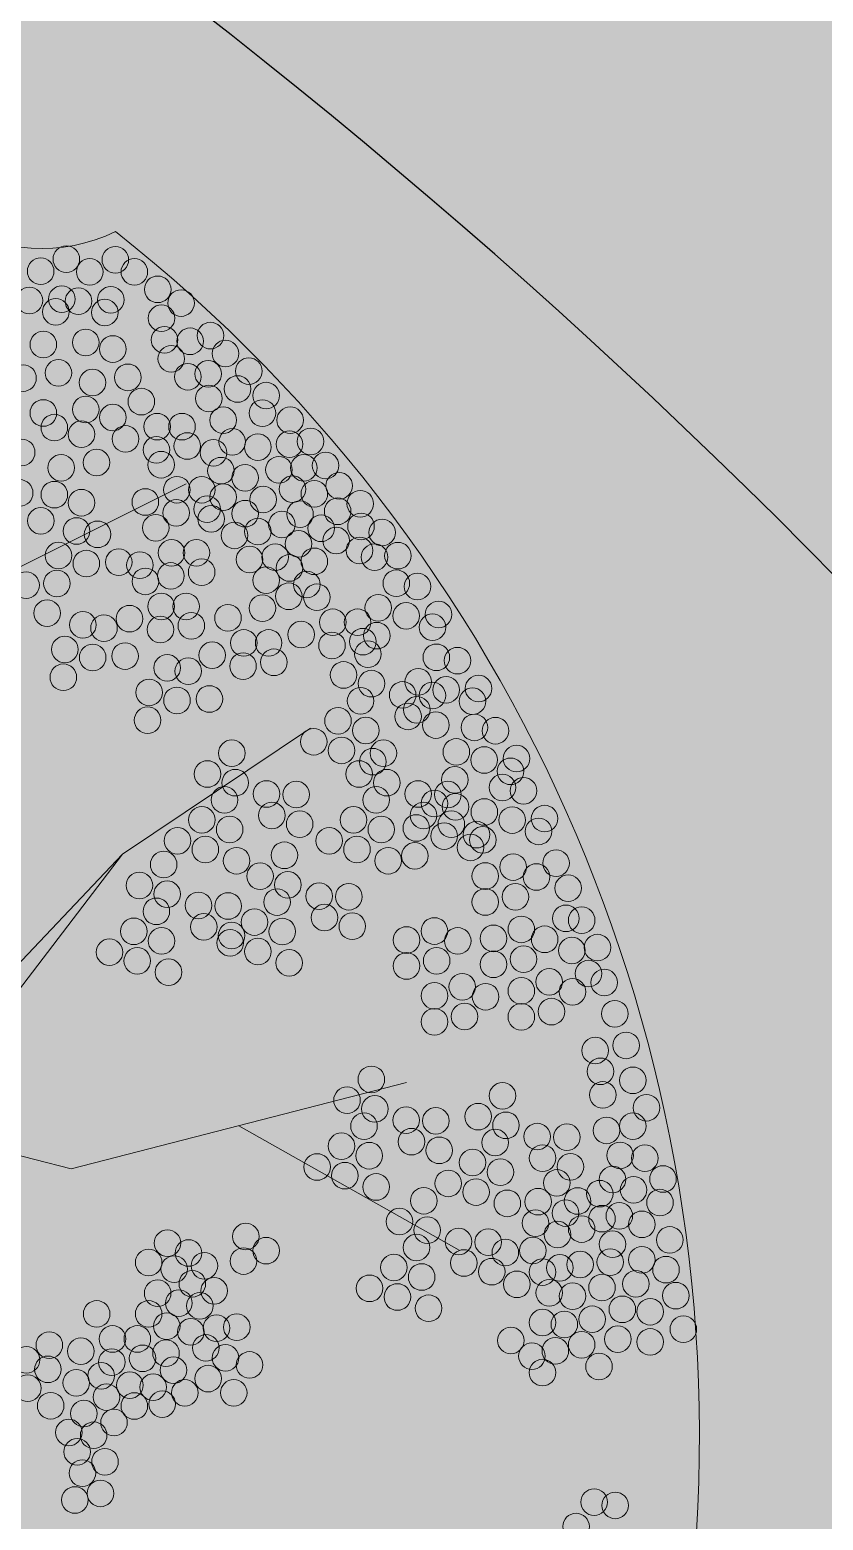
# Model space of a CAD drawing. Header units: millimetres. Extents: x 97194 to 152491, y 18573 to 58496.
# Drawn here: x 142476 to 142784, y 21745 to 22323 of the extents above; entities that cross this region are included whole.
import ezdxf

# ---------------------------------------------------------------- set-up
doc = ezdxf.new("R2010")
doc.units = ezdxf.units.MM
for name, color, linetype in [('dwgmodels.com', 7, 'Continuous'), ('floor hatch', 252, 'Continuous'), ('green', 69, 'Continuous')]:
    doc.layers.add(name, color=color, linetype=linetype)

# ---------------------------------------------------------------- blocks, each defined once
blk = doc.blocks.new('z_550')
at = {"linetype": 'Continuous', "lineweight": 13}
blk.add_hatch(color=256, dxfattribs=at).paths.add_polyline_path([(13.84953316940391, -29.91711322277661), (13.84953316940391, -95.10957648481417), (29.93282689068928, -116.5427473102573), (22.7847114127153, -191.5587331759525), (37.58685758271622, -108.8841534848953), (81.3690723500199, -125.3663607333956), (37.97447380352742, -106.71919672686), (23.67819757192547, -91.53740932697838), (28.14580933141224, -12.05613756970888), (47.80318344691432, 0.446517397261232), (115.7104841063428, 24.55882055121492), (173.7890751223758, 100.467869225974), (107.668792022233, 30.81014801729907), (12.95600169973477, -0.446517397263051), (-12.95600169973477, 0.446517397261232), (-37.23859054805234, 43.12802103640206), (-10.87654419993805, 105.3708897655506), (-38.86795996273713, 45.99196336211844), (-85.33086894738653, 81.7138587087793), (-127.3261661377351, 112.077489363618), (-133.5807954913043, 164.7672976586855), (-130.0067150970876, 105.826161862733), (-89.59853756911389, 74.59912831308066), (-136.3013296538202, 47.79864702309897), (-86.67114339225327, 72.33686749225217), (-43.335571722233, 38.84757308697044), (-19.21058584723505, -12.94920037877091), (-20.10411721250557, -22.77272298242951), (-85.33086894738653, -78.14169162054714), (-88.90494927200098, -115.6496845359943), (-154.131655766008, -152.2646426569172), (-82.65031995323716, -116.5427473102573), (-78.18270819374129, -82.60692151784497), (-9.381921375120328, -34.38234318967534)])
at = {"lineweight": 13}
for p, q in [((152.6402027601312, 155.5144524350235), (186.0867699131263, 172.228982651427)), ((173.7890751223758, 100.4678692259749), (210.2426843955659, 124.8711750180219)), ((173.7890751223758, 100.4678692259749), (107.668792022233, 30.81014801729998)), ((115.7104841063428, 24.55882055121583), (173.7890751223758, 100.4678692259749)), ((163.7890584545953, 39.44138194969946), (228.8241256680976, 56.1559121313021)), ((133.1476936475692, 47.34935253244475), (163.7890584545953, 39.44138194969946)), ((196.3065920613508, 47.79864702309987), (239.0439025754476, 23.65546474825624))]:
    blk.add_line(p, q, dxfattribs=at)
at = {"color": 96, "lineweight": 5}
for centre in [(162.8732009636774, 215.7932298660307), (172.3832826410403, 215.6640156777239), (157.9002137484995, 213.4497545149497), (167.4102953910651, 213.3205403266438), (155.7092612734682, 207.7742871881055), (160.8214837036116, 205.577332084863), (161.9899917204602, 208.0489065760112), (165.2193429160257, 207.6450729997996), (170.3315653461773, 205.4481178965561), (171.5000733630172, 207.9196923877043), (154.214371979931, 178.328700619827), (153.8269345649542, 170.4685407971037), (157.9167125369149, 165.0676928581652), (164.8540486795805, 163.0913966173675), (168.9438266515413, 162.4506180571889), (161.3485246986456, 158.3313272386076), (166.75287417651, 156.7751507303437), (173.033604623502, 157.0497701182494), (155.0610480723499, 152.5828034587603), (161.0563977205352, 152.9304792996691), (226.8855922249359, 152.9612739941358), (230.9753701968966, 152.3204954339571), (223.380068244001, 148.2012046153759), (159.1508260443106, 147.1819555198217), (166.0881622217817, 144.8964815738918), (228.7844177218572, 146.6450281071129), (235.0651481688574, 146.9196474950177), (170.1779401937338, 144.2557030137132), (223.087941265891, 142.8003566764373), (233.8966401520088, 144.4480730038695), (162.5826382408382, 140.1364121951319), (167.9869877187025, 138.580235686868), (174.2677181656945, 138.8548550747737), (234.647820285194, 138.6031691189928), (238.7375982571548, 137.9623905588141), (162.2905112627277, 134.7355642561934), (231.1422963042592, 133.8430997750338), (178.935640801621, 131.8106053605552), (190.6207207264688, 130.529048205397), (236.5466457821235, 132.286923231969), (242.8273762291155, 132.5615426198747), (184.3399902794768, 130.2544288174913), (230.8501693261487, 128.4422518360952), (241.658868212267, 130.0899681287265), (178.6435138235106, 126.4097574216166), (242.0246415147271, 125.0225394493955), (246.1144194866879, 124.3817608892159), (238.5191175337923, 120.2624700706347), (250.20419745864, 118.9809129502773), (243.923467011648, 118.7062935623717), (249.0356894418001, 116.5093384591282), (238.2269905556732, 114.8616221316961), (247.4609057813909, 113.3801225347906), (234.2624134892658, 110.2767920441338), (251.550683753343, 112.739343974612), (238.3521914612265, 109.6360134839542), (243.9553818004474, 108.6200531560307), (255.6404617253038, 107.3384960356734), (230.7568895083309, 105.5167227001739), (249.3597312783118, 107.0638766477678), (254.4719537084638, 104.8669215445243), (236.1612389861871, 103.96054615711), (241.2734614163387, 101.7635910538665), (242.4419694331787, 104.2351655450157), (243.6632548223374, 103.2192052170922), (265.2470912121221, -25.14843241845028), (269.3368691840742, -25.78921097862894), (261.7415672311786, -29.90850176240929)]:
    blk.add_circle(centre, 2.579707925527706, dxfattribs=at)
at = {"color": 82, "lineweight": 5}
for centre in [(176.0699934171225, 213.3239462681267), (180.5979618910455, 209.9369738636951), (185.1259303649681, 207.2823197690095), (181.3282793711264, 204.3530463212192), (181.9125333969491, 200.1422157182697), (186.8786923380371, 199.867596330364), (190.8224068209429, 200.9660738819857), (158.4154207412134, 199.2388969084222), (166.6365300064413, 199.6511342546073), (171.8948159604452, 198.3695771342491), (193.7436767760551, 197.4875616583849), (183.2271048680473, 196.4806238911315), (198.2716452499781, 194.1005892191515), (154.4717062583081, 192.7395714526629), (161.3366907311224, 193.7465091851154), (167.9511014775394, 191.8702516436888), (174.8160859503628, 192.8771894109414), (186.4405018360753, 193.0021116675307), (190.384216318972, 193.5513504433411), (177.4214772967052, 188.1722352438419), (190.5302798080274, 188.7912810993821), (196.0806927749468, 190.6220769955507), (201.6311057418666, 189.3405198403916), (158.4154207412134, 185.9656265741969), (166.6365300064413, 186.6524833082867), (200.9007882269802, 185.95354743596), (160.549834204809, 183.1353518077813), (171.8948159604452, 185.0963067652228), (180.4888107756778, 183.3206260807137), (185.3089062625168, 183.3206260807137), (193.3054863088896, 184.5804504964326), (206.3051377048446, 184.5804504964326), (165.8081201588129, 181.853794652623), (174.3541438177413, 180.9405914087338), (186.3313507555044, 179.5674944692073), (195.0582482819586, 180.369619893484), (206.1590741809928, 179.9119209020409), (210.2488521529449, 180.4611596778523), (180.3427472866229, 178.8351760898595), (191.4066608119688, 178.2642046094097), (200.0244072578525, 179.3626821262305), (161.8644056759072, 175.3544691968627), (168.7293901487305, 176.3614069293153), (181.2654029490482, 175.9472594440049), (192.8672958069192, 174.785692351008), (204.1141851950078, 174.9687719545445), (208.9342806818463, 175.3349311268184), (213.1701221428625, 175.7926301182615), (184.3327364280126, 171.0956502808776), (189.152831914851, 171.0956502808776), (197.5413277699058, 173.4125954462816), (206.74332817201, 171.2156403430381), (215.7992651198642, 171.8564189032177), (160.549834204809, 170.1367008266598), (165.8081201588129, 168.5805243183968), (178.1980694700756, 168.7156156088977), (193.3054863088896, 169.6594637999742), (201.0468517160439, 169.2017648433321), (210.9791696678226, 170.3002423949538), (219.889043091825, 168.377906679616), (184.1866729389571, 166.6102002900225), (190.1752764078392, 167.3425186693703), (190.9684703099979, 165.4486332318256), (197.5413277699058, 166.4555709642791), (208.2039631669686, 166.3640311799099), (215.5071381069488, 166.9132699557213), (180.2173669488234, 163.7200935684623), (195.4964387839209, 162.2447403961296), (200.0244072578525, 162.9770587406774), (204.6984392208306, 164.3501556802039), (212.2937411389294, 163.6178373008561), (220.0351065808804, 163.9839965079309), (224.1248845528412, 162.79397913714), (207.9118361888586, 160.5970240686975), (215.2150111288383, 161.2378026288761), (219.74297960277, 159.3154669135392), (183.284700427796, 158.8684844053341), (188.1047959146349, 158.8684844053341), (198.4177087390417, 157.5762108017389), (203.383867714927, 158.033909793181), (210.9791696678226, 157.2100516294649), (222.6642495578822, 158.033909793181), (227.1922180318052, 158.3085291810867), (183.138636938741, 154.3830344492808), (189.1272404076226, 155.1153527938277), (201.6311057418666, 153.5484598023259), (206.1590741809928, 155.9284944743058), (209.5185346728722, 152.7246016386107), (181.2731474203397, 148.4765979701624), (186.0932429071781, 148.4765979701624), (200.9007882269802, 148.1476118633873), (206.0130106919287, 150.436106750999), (211.4826478606351, 150.2489674406088), (194.2272419564065, 146.2455178180217), (214.5499813395991, 145.3973582774806), (181.1270839312842, 143.9911479793072), (187.1156874001663, 144.7234663586551), (208.4153143816625, 143.0173236055007), (191.1599084774421, 139.0138739829135), (197.2945754353791, 141.3939086548935), (202.1146709222176, 141.3939086548935), (214.4039178505441, 140.9119083214264), (220.3925213194257, 141.6442266659742), (182.4411647825559, 136.5706747045142), (197.1485119463241, 136.9084586988392), (203.1371154152057, 137.6407770433871), (186.5309427545167, 135.9298961443355), (230.4647625302209, 100.1158747612353), (257.8655527867013, 98.71612228402228), (244.1320245330344, 96.2091939671509), (249.5363740108901, 97.94845007895219), (254.0643424848217, 96.0261143636144), (260.202568785593, 93.86451312089412), (244.1320245330344, 91.17450520048624), (249.974564512861, 92.18144296773971), (259.7643782836221, 88.00596619051248), (262.8317117625948, 87.63980701823857), (234.2654750085248, 85.54826860536468), (245.7209823667595, 84.12657277506241), (251.1253318446156, 85.86582888686371), (228.8611255306687, 83.8090124935643), (238.793443482456, 83.6259329248278), (255.6533003185473, 83.94349320632591), (260.9328862656653, 81.78126012265784), (265.8990452415592, 82.33049889846825), (228.8611255306687, 78.77432376169963), (234.7036655104953, 79.7812614941522), (245.7209823667595, 79.09188404319775), (251.5635223465865, 80.09882177565123), (256.534550005686, 75.69075945947225), (264.1462832336933, 77.29581013180359), (267.2136167126573, 75.5565540200023), (234.2703436917309, 72.9988225031766), (239.6746931695952, 74.73807861497698), (244.2026616435182, 72.8157429344401), (251.1302005278217, 73.95150334767186), (261.062518479609, 73.76842377893536), (256.9727405076483, 69.92375234825977), (234.2703436917309, 67.96413377131194), (240.1128836715575, 68.9710715037645), (251.1302005278217, 68.9168146158072), (269.2585056986418, 69.51492752088507), (265.4608547395969, 62.3748234701452), (271.4494582084785, 63.38176120259777), (266.4832992325851, 58.34707243593311), (272.7640296795767, 56.60781632413182), (266.9214897345469, 53.7700826607097), (275.3931726565788, 51.29850820436241), (267.6518072146282, 46.90459799787641), (272.7640296795767, 47.72845616159248), (270.2809501916299, 42.05298883474825), (275.1010456784684, 41.50375005893693), (260.6483454506133, 39.8534476589839), (268.8203151966713, 37.38445927515659), (272.9100931686321, 35.37058377545145), (278.6065696246064, 37.47599905952484), (262.0483093418925, 33.21057950063459), (266.3372357435296, 34.63826539610363), (278.022315633581, 32.89900928430234), (266.7754262106951, 29.78665623297456), (270.1348867025749, 30.33589500878497), (197.683920309823, 26.33434605954153), (262.8317117625948, 27.77278073326852), (274.5167916526457, 28.68817871615374), (182.4933164040317, 25.0527889391833), (201.6276347927287, 23.58815221528766), (268.8203151966713, 24.84350728547906), (279.9211411305018, 25.66736544919422), (178.8417289688468, 21.29965732767687), (186.5830943759925, 23.13045322384551), (189.6504278549651, 20.6588787674973), (197.2457297730552, 21.57427671558253), (262.5395847496793, 20.90729607043522), (268.3821247295059, 21.36499506187738), (274.5167916526457, 21.82269405331954), (183.8078878751385, 20.01810017251773), (279.1908236156237, 19.90035833798174), (180.5944909071104, 15.34957061292698), (187.3134118908702, 17.18036650909562), (191.5492533518859, 15.80726960437005), (261.0789497547203, 14.77412978694883), (266.7754262106951, 16.42184611438097), (273.348283670603, 17.15416445892879), (281.0896491125536, 14.86566957131708), (184.6842688790712, 13.42723489758919), (188.7740468510319, 12.87799612177787), (270.7191406936008, 12.21101551143147), (168.7633475280045, 11.32181961351489), (178.8417289688468, 11.32181961351489), (255.2364098096991, 9.647901235915015), (259.4722512707062, 9.281742063642014), (264.876600748571, 10.28867979609367), (276.1234901714565, 11.75331651998931), (171.8306810069685, 6.47021045038764), (176.6507764938074, 6.47021045038764), (182.3472529149763, 8.941784941534934), (187.0212849127597, 7.843307389914116), (191.9874438190514, 8.575625734461028), (195.9311583019571, 8.758705337998435), (249.1017428517539, 6.169389012313331), (269.842759689659, 6.444008400218991), (282.5502841075036, 8.36634408075679), (182.2011894259213, 3.724016571332868), (189.9425548330751, 4.730954338586344), (257.7194892976463, 4.155513512608195), (262.8317117625948, 5.345530848598173), (276.1234901714565, 5.894769624408582), (171.6846175179135, 1.984760459532481), (177.6732209867951, 2.717078838880298), (183.6618243860835, 0.428583951269502), (193.7402058269258, 2.808618623248549), (198.4142378247006, 1.435521683721163), (253.1915208237147, 3.148575745354719), (266.1911722196692, 1.134700245648673), (169.6397285319372, -0.6698936003522249), (175.1901414640515, -2.500689531321768), (190.3807453698428, -1.219132376162634), (255.2364098096991, -0.05531709034130472), (170.6621730249253, -4.789184418933473), (179.7181099031777, -2.866848703595679), (185.8527768611143, -3.965326255217406), (195.3469043457367, -3.965326255217406), (166.2802680748546, -7.993077254628588), (176.0665224679847, -6.52844053073386), (181.4708719110436, -6.162281323659954), (172.1228079850789, -9.732333366429884), (163.3589980849456, -11.65466908176768), (168.1790935021818, -12.20390785757809), (164.9656965341537, -15.40780069327411), (165.9881410271419, -19.52709147705446), (170.3700459772131, -17.33013640861191), (164.5275060669887, -24.74485981245562), (169.4936650428822, -23.4633026920983)]:
    blk.add_circle(centre, 2.579707925527706, dxfattribs=at)
at = {"color": 246, "lineweight": 5}
for centre in [(177.1500334698594, 156.4884497333551), (178.2058139413753, 153.3282071332897), (175.1384804624026, 146.0965632981824), (250.2702508686025, 17.06262467455963), (256.5509813155945, 15.41490834712749)]:
    blk.add_circle(centre, 2.579707925527706, dxfattribs=at)
at = {"color": 22, "lineweight": 5}
blk.add_circle((219.370076826438, 145.3973582774806), 2.579707925527706, dxfattribs=at)
at = {"color": 7, "lineweight": 5}
for centre in [(221.3754124159504, 139.2273309164939), (216.6592503453658, 135.18665011129), (222.0515646730355, 133.5046756572019), (228.1132697661933, 131.3146047527161), (233.8740871260011, 131.1963409429445), (219.9554926377973, 130.1626274712944), (215.5740259673548, 126.2883920370132), (229.1579250206109, 127.1556601029397), (234.5502393830775, 125.4736856488516), (210.8578638619642, 122.2477111970093), (220.9663402950246, 124.4377821014941), (194.9637855893966, 120.0272648765176), (216.2501782244394, 120.5657367429203), (224.3768244142966, 120.0272648765176), (190.2476235188033, 115.9865840713137), (219.6606623437115, 115.9865840713137), (222.3118833175886, 118.3756658384355), (195.639937846473, 114.3046096172257), (225.0529766713817, 114.3046096172257), (193.5438658112348, 110.9625613965172), (201.7016429396303, 112.1145387127399), (207.4624602994386, 111.9962748681673), (222.9569046709485, 110.9625613965172), (231.114681764539, 112.1145387127399), (236.8754991243472, 111.9962748681673), (202.7462981940484, 107.9555940629634), (232.1593370189571, 107.9555940629634), (189.1623991407919, 107.0883259622369), (194.5547134684621, 105.2377160615188), (208.1386125565236, 106.2736196088754), (218.5754379657005, 107.0883259622369), (223.9677522933703, 105.2377160615188), (237.5516513814237, 106.2736196088754), (184.4462370354104, 103.047645157033), (213.8592758603104, 103.047645157033), (189.8385513978769, 101.365670702945), (195.9002564910347, 99.17559979845919), (205.1681870043317, 100.2269541816777), (219.2515902227856, 101.365670702945), (225.3132953159347, 99.17559979845919), (181.7579721761153, 98.42751396676158), (200.4520249337384, 96.18627337647376), (177.041810105522, 94.38683316155766), (205.8443392614081, 94.50429892238571), (182.4341244331918, 92.70485870746961), (188.4958295263491, 90.51478780298385), (194.2566468513519, 90.39652395841131), (203.7482672261699, 91.1622507364782), (211.9060443545659, 92.31422801789995), (217.6668616795682, 92.19596417332832), (180.3380523979536, 89.3628104867621), (199.3668005209306, 87.28801530219789), (212.9506996089835, 88.1552833681244), (175.9565857275106, 85.48857505248088), (189.5404847807672, 86.3558431532083), (194.9327991432424, 84.67386869911934), (204.7591148833972, 85.43740536667883), (218.3430139714587, 86.47330891403544), (171.2404236221291, 81.44789424727696), (181.3489000551808, 83.63796515176273), (194.6506384503455, 83.24733446219307), (200.0429528128125, 81.56536000810502), (176.6327379845957, 79.76591979318891), (206.1046579059698, 79.37528910361925), (182.6944430777535, 77.57584888870315), (222.0364020215202, 56.78554344556142), (217.3202399509269, 52.7448626403575), (247.4735184834858, 53.60709296142704), (222.7125542785966, 51.06288818626945), (242.7573564128925, 49.56641212142222), (220.616482243358, 47.72083996556103), (228.7742593717539, 48.87281728178368), (234.5350766967567, 48.75455343721114), (248.1496707753677, 47.88443766733417), (216.2350155381187, 43.84660453127981), (229.818914626172, 44.71387263200722), (246.0535987401295, 44.54238948142665), (254.2113758685168, 45.6943667628484), (259.9721931935283, 45.57610295307677), (221.6273299005857, 41.99599463056165), (235.2112289886472, 43.03189817791917), (255.2560311229436, 41.53542211307285), (211.518853467534, 39.8059237260768), (216.9111678300005, 38.12394927198784), (241.6721320348815, 40.66815404714634), (247.0644463625513, 38.81754414642819), (222.9728729231583, 35.93387836750207), (236.9559699642969, 36.62747324194243), (232.2108492129464, 33.26733827829321), (242.3482842919666, 34.94549878785347), (227.4946871423617, 29.22665747308929), (232.8870015048283, 27.54468301900124), (230.7909294695901, 24.20263483309463), (238.9487065979861, 25.35461211451548), (244.7095239229884, 25.23634830474475), (239.9933618524037, 21.19566746473993), (226.4094627643422, 20.32839939881342), (231.8017770920119, 18.47778946329436), (245.3856761800735, 19.51369301065188), (221.693300693757, 16.28771855880859), (227.0856150214272, 14.60574410472054), (233.1473201145845, 12.41567320023478)]:
    blk.add_circle(centre, 2.579707925527706, dxfattribs=at)
at = {"color": 108, "lineweight": 5}
for centre in [(258.025203326979, 36.71469294085182), (248.4099893851244, 32.7554278833677), (254.3875041428082, 33.08136531232776), (259.7122032412913, 30.87596391269381), (253.8702476342969, 28.92899085487261), (258.1536722589581, 26.72358945523865), (253.3496103799876, 23.60930865564751), (248.0282920273025, 23.21947601502143), (255.2364098096991, 19.44265934653959), (258.595870301579, 20.26651751025565), (159.5740522237688, 5.282795299627651), (165.6960140490319, 4.090175778406774), (155.1317318157371, 2.409422270993673), (159.3103528334082, 0.5807130925441015), (164.8007092764619, -2.032041518570622), (155.3920504254847, -3.076705333955033), (159.8343708335251, -6.471315232427514)]:
    blk.add_circle(centre, 2.579707925527706, dxfattribs=at)
at = {"lineweight": 15}
for centre, radius, start, end in [((158.1254336214442, 250.7676345072359), 32.9058307119739, 178.4668316363543, 295.7558644669542), ((-12.19859210757795, -12.62759820836163), 297.8734914485128, 352.7212560306108, 51.69826045591329)]:
    blk.add_arc(centre, radius, start, end, dxfattribs=at)

msp = doc.modelspace()

# ---------------------------------------------------------------- hatches: boundary and pattern name
at = {"layer": 'dwgmodels.com', "true_color": 0xffcdbe}
h = msp.add_hatch(dxfattribs=at)
h.set_pattern_fill('HONEY', color=254, scale=50, style=0)
h.set_pattern_definition([(0, (-895877.3617967407, -955974.33654271), (238.125, 137.4815), [158.75, -317.5]), (120, (-895877.3617967407, -955974.33654271), (-238.1249715503903, 137.4815492761695), [158.75, -317.4999999999999]), (59.99999999999999, (-895877.3617967407, -955974.33654271), (2.844960973469313e-05, 274.9630492761694), [-317.5, 158.75])])
edge = h.paths.add_edge_path()
edge.add_line((105643.7085775571, 57854.44691355614), (110359.7725582591, 57515.32246487384))
edge.add_line((110359.7725582591, 57515.32246487384), (111413.6382032592, 56313.66345728998))
edge.add_line((111413.6382032592, 56313.66345728998), (112889.6382032592, 55459.66345728998))
edge.add_line((112889.6382032592, 55459.66345728998), (118772.9929110878, 55037.89207774092))
edge.add_line((118772.9929110878, 55037.89207774092), (120982.7159031509, 56103.29655656725))
edge.add_line((120982.7159031509, 56103.29655656725), (126670.8881387498, 55713.22746886109))
edge.add_line((126670.8881387498, 55713.22746886109), (125292.2852490654, 53675.93038898188))
edge.add_line((125292.2852490654, 53675.93038898188), (126735.4874830749, 50705.68376387056))
edge.add_line((126735.4874830749, 50705.68376387056), (130029.3976329309, 50470.41024876578))
edge.add_line((130029.3976329309, 50470.41024876578), (131880.1055487773, 53205.38335877185))
edge.add_line((131880.1055487773, 53205.38335877185), (130774.9005915576, 55479.99963698949))
edge.add_arc((133336.0198217582, 64281.45496847905), 9166.512295497629, 253.7756299186634, 286.212843936544)
edge.add_line((135895.368418625, 55479.48459683923), (138757.6382032583, 55273.663457288))
edge.add_arc((124248.3471569641, 61948.35480164104), 15970.94334121983, 309.6513681988886, 335.29620917218386, ccw=False)
edge.add_arc((87809.2407945422, -11501.27476545814), 76903.02865147655, 47.22321530209581, 52.6737199777055, ccw=False)
edge.add_arc((87809.2407940378, -11501.2747660053), 76903.02865222072, 43.95532345791298, 47.22321530209672, ccw=False)
edge.add_line((143170.2886798415, 41876.90610286692), (142251.1998846426, 41644.81515153259))
edge.add_line((142251.1998846426, 41644.81515153259), (139545.7998629732, 44278.61770803219))
edge.add_line((139545.7998629732, 44278.61770803219), (138879.1230975772, 44885.89021028037))
edge.add_arc((89600.2132744966, -9236.600364813003), 73196.00357534814, 47.68191748791511, 52.70564559510593)
edge.add_arc((132959.6257297506, 46783.29003767474), 2421.892878415561, 65.85213355945959, 138.0060237256344)
edge.add_line((131159.6382032592, 48403.66345728998), (129327.6799438957, 46447.88237907126))
edge.add_arc((132852.7463358932, 43133.62693344176), 4838.427660601657, 136.7654900240553, 159.0821058527817)
edge.add_arc((133137.5981653335, 43024.75064985974), 5143.377836633967, 159.0821058527797, 179.4476986934002)
edge.add_arc((147719.4976008413, 44573.77457561123), 19781.94814645508, 184.3471129680296, 197.8045536030858)
edge.add_arc((152601.239537242, 46141.55842573781), 24909.26231025772, 197.8045536030856, 204.1295049327599)
edge.add_line((129868.4543339028, 35958.64009452896), (129898.6382032593, 35666.66345728998))
edge.add_line((129898.6382032593, 35666.66345728998), (133669.7113951909, 31200.91888789443))
edge.add_line((133669.7113951909, 31200.91888789442), (138280.2513013131, 24953.12706609553))
edge.add_line((138280.2513013131, 24953.12706609553), (140730.48977575, 19823.33402027661))
edge.add_line((140730.48977575, 19823.33402027661), (137993.3632862452, 18573.2776486724))
edge.add_line((137993.3632862452, 18573.2776486724), (136453.6382032589, 21944.66345729056))
edge.add_line((136453.6382032589, 21944.66345729056), (133415.6304122351, 26559.33069779101))
edge.add_line((133415.6304122351, 26559.33069779101), (131125.2580109523, 29521.48144375143))
edge.add_line((131125.2580109523, 29521.48144375143), (128577.3983162486, 32495.37800880015))
edge.add_line((128577.3983162486, 32495.37800880015), (125145.1197933174, 36134.94666595309))
edge.add_line((125145.1197933174, 36134.94666595309), (124963.907465136, 36337.08048702736))
edge.add_line((124963.907465136, 36337.08048702736), (119548.2833391316, 41448.49184120953))
edge.add_arc((115463.0685633577, 37120.13981344907), 5951.773772617658, 46.65528636752876, 82.22757336823311)
edge.add_line((116267.9790874556, 43017.23486852628), (116451.7772267339, 45976.29981903912))
edge.add_line((116451.7772267339, 45976.29981903912), (118658.7490450468, 45839.21688222309))
edge.add_line((118658.7490450468, 45839.21688222309), (119148.612794035, 53725.79645179532))
edge.add_line((119148.612794035, 53725.79645179532), (116188.6544301637, 53909.65008417383))
edge.add_line((116188.6544301637, 53909.65008417383), (109265.6382032592, 54339.66345728998))
edge.add_line((109265.6382032592, 54339.66345728998), (107894.265255157, 54424.84435069043))
edge.add_line((107894.265255157, 54424.84435069043), (107887.7942061346, 54320.66345728998))
edge.add_arc((107810.4592940206, 53545.2171851617), 779.2930190816005, 84.30474917640556, 229.9590935706964)
edge.add_line((107309.1133146866, 52948.60188314965), (106721.0511311664, 52985.1285349527))
edge.add_line((106721.0511311664, 52985.1285349527), (106541.6382032592, 50096.66345728998))
edge.add_line((106541.6382032592, 50096.66345728998), (107300.2066983337, 50049.54604681063))
edge.add_arc((110437.4816086345, 48049.53190473659), 3720.557811847432, 147.4824713771969, 251.3194061871365)
edge.add_line((109245.8161466955, 44524.97748493816), (109241.3853551505, 44453.64379235875))
edge.add_line((109241.3853551505, 44453.64379235875), (110303.6382032592, 44387.66345728998))
edge.add_line((110303.6382032592, 44387.66345728998), (110425.5638269417, 46350.60955143749))
edge.add_line((110425.5638269417, 46350.60955143749), (116429.2464300384, 45977.69928764779))
edge.add_line((116429.2464300384, 45977.69928764779), (116201.0440817945, 42303.74713032442))
edge.add_line((116201.0440817945, 42303.74713032442), (109723.6381789764, 42706.08204767102))
edge.add_line((109723.6381789764, 42706.08204767102), (109765.6236417242, 43382.02856017387))
edge.add_line((109765.6236417242, 43382.02856017387), (106276.6382032591, 43598.74196196924))
edge.add_arc((106541.2167966711, 45229.24468390702), 1651.82957908447, 177.7959121330194, 260.78305878953563, ccw=False)
edge.add_line((104890.609282368, 45292.77256805782), (105042.4141881516, 48173.88562150748))
edge.add_line((105042.4141881516, 48173.88562150748), (101134.1943090044, 48416.66992891399))
edge.add_line((101134.1943090044, 48416.66992891399), (101194.0375597623, 49356.30490064056))
edge.add_line((101194.0375597623, 49356.30490064056), (101368.6837243679, 49345.18207777158))
edge.add_line((101368.6837243679, 49345.18207777158), (101372.4150343621, 49403.76962635125))
edge.add_line((101372.4150343621, 49403.76962635125), (105104.6382032592, 49175.66345728998))
edge.add_line((105104.6382032592, 49175.66345728998), (105643.7085775571, 57854.44691355614))
at = {"layer": 'dwgmodels.com', "true_color": 0x6e9182}
h = msp.add_hatch(color=8, dxfattribs=at)
edge = h.paths.add_edge_path()
edge.add_line((139873.6808057052, 22564.36999384896), (139784.2840147351, 22751.48136024641))
edge.add_arc((141017.905605706, 20371.56394837286), 2680.63968430084, 18.59515748847872, 117.3998022303812, ccw=False)
edge.add_line((143558.6034719899, 21226.36419948955), (143368.918401393, 21162.96408913748))
edge.add_arc((141026.433263256, 20380.01466782232), 2469.867692555692, 18.48162760338794, 117.8220090513155)
at = {"layer": 'floor hatch', "true_color": 0xcef77e}
h = msp.add_hatch(color=71, dxfattribs=at)
edge = h.paths.add_edge_path()
edge.add_line((133539.1013003087, 31975.56997173681), (138590.624021454, 33266.11468442995))
edge.add_arc((138807.6261205575, 32547.20032842362), 750.951238288695, 12.853056855698185, 106.7962791422546, ccw=False)
edge.add_line((139539.7613583593, 32714.2504881251), (140891.7586582889, 26776.22019135132))
edge.add_arc((143612.1908505774, 27395.30437219881), 2789.985042220731, 192.8203693576126, 372.8039120326283)
edge.add_line((146332.8007529802, 28013.60712551899), (149831.7473535094, 28809.76021173779))
edge.add_line((149831.7473535094, 28809.76021173779), (149010.064119084, 32419.06717045727))
edge.add_line((149010.064119084, 32419.06717045727), (149384.2912255092, 33291.00060894858))
edge.add_line((149384.2912255092, 33291.00060894858), (151987.1410237939, 24003.06946855778))
edge.add_line((151987.1410237939, 24003.06946855777), (140919.4975769377, 20356.93469296122))
edge.add_line((140919.4975769377, 20356.93469296122), (138641.1734743225, 25125.5659974027))
edge.add_line((138641.1734743225, 25125.5659974027), (138624.7724410151, 25159.89407248381))
edge.add_line((138624.7724410151, 25159.89407248381), (133539.1013002857, 31975.56997173099))

# ---------------------------------------------------------------- linework, layer by layer
at = {"layer": 'dwgmodels.com', "color": 0, "elevation": 99781}
msp.add_lwpolyline([(139873.6808057052, 22564.36999384896), (139784.2840147351, 22751.48136024641, -0.4599731645857102), (143558.6034719899, 21226.36419948955), (143368.918401393, 21162.96408913748, 0.4628083874603267), (139873.6808057052, 22564.36999384896), (139784.2840147351, 22751.48136024641)], format="xyb", dxfattribs=at)

# ---------------------------------------------------------------- block references
at = {"layer": 'green', "xscale": 2, "yscale": 2}
msp.add_blockref('z_550', (142164.2946553395, 21802.3478695383), dxfattribs=at)

doc.saveas('drawing.dxf')
